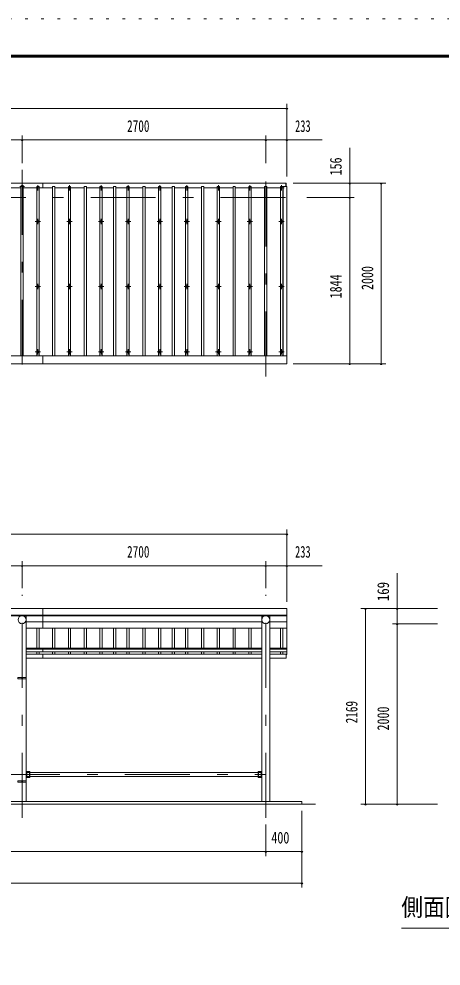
# Model space of a CAD drawing. Units: millimetres, scale not verified, with parts at other scales. Extents: x -25848 to 25858, y -10500 to 10500.
# Drawn here: x 5451 to 10128, y 0 to 10500 of the extents above; entities that cross this region are included whole.
import ezdxf
from ezdxf.enums import TextEntityAlignment as Align

# ---------------------------------------------------------------- set-up
doc = ezdxf.new("R2010")
doc.units = ezdxf.units.MM
doc.header["$LTSCALE"] = 60
doc.linetypes.add('USER3', pattern=[24, 12, -5, 2, -5])
doc.linetypes.add('USER4', pattern=[3, 0.5, -2.5])
for name, color, linetype, lineweight in [('0-2_1-05BOLD', 7, 'Continuous', 18), ('0-3_1-25CENTER', 3, 'USER3', 18), ('0-4_1-45THIN', 4, 'Continuous', 18), ('0-5_1-55DIM', 3, 'Continuous', 18), ('0-C_F-F1PAPER', 5, 'Continuous', 18), ('0-D_F-E_J_ADD', 5, 'USER4', 18)]:
    doc.layers.add(name, color=color, linetype=linetype, lineweight=lineweight)
doc.styles.add('ＭＳ ゴシック', font='')
doc.styles.get('ＭＳ ゴシック').set_extended_font_data('MS Gothic')

msp = doc.modelspace()

# ---------------------------------------------------------------- linework, layer by layer
at = {"layer": '0-2_1-05BOLD'}
for p, q in [((5715.47, 8626.18), (5715.47, 8677.67)), ((8408.47, 8677.67), (8408.47, 8641.19)), ((8418.47, 6765.11), (-2247.53, 6765.11)), ((5715.47, 6677.67), (5715.47, 6765.11)), ((-2247.53, 3888.53), (8418.47, 3888.53)), ((5715.47, 3745.48), (5715.47, 3963.67)), ((8418.47, 3454.91), (8418.47, 3963.67)), ((8418.47, 3884.46), (-2247.53, 3884.46)), ((5530.02, 3884.46), (5530.02, 3200.67)), ((8140.92, 3814.97), (5530.02, 3814.97)), ((8140.92, 1824.67), (8140.92, 3884.46)), ((8230.02, 3884.46), (8230.02, 1824.67)), ((8230.02, 3814.97), (8418.47, 3814.97)), ((5530.02, 3745.48), (8140.92, 3745.48)), ((8418.47, 3745.48), (8230.02, 3745.48)), ((5530.02, 3523.86), (8140.92, 3523.86)), ((8140.92, 3513.43), (5530.02, 3513.43)), ((5530.02, 3483.82), (8140.92, 3483.82)), ((5715.47, 3483.82), (5715.47, 3523.86)), ((8230.02, 3523.86), (8418.47, 3523.86)), ((8418.47, 3513.43), (8230.02, 3513.43)), ((8230.02, 3483.82), (8418.47, 3483.82)), ((8140.92, 3457.49), (5530.02, 3457.49)), ((5530.02, 3412.49), (8140.92, 3412.49)), ((5715.47, 3412.49), (5715.47, 3457.49)), ((8413.47, 3454.91), (8418.47, 3454.91)), ((5482.42, 3184.67), (5482.42, 3200.67)), ((5488.52, 3192.67), (5482.42, 3192.67)), ((5488.52, 3200.67), (5488.52, 3184.67)), ((5530.02, 3184.67), (5530.02, 2053.27)), ((5570.02, 2157.67), (5530.02, 2157.67)), ((5566.82, 2091.67), (5566.82, 2157.67)), ((5570.02, 2157.67), (5570.02, 2091.67)), ((8100.92, 2146.02), (5570.02, 2146.02)), ((5570.02, 2103.32), (8100.92, 2103.32)), ((8104.12, 2091.67), (8104.12, 2157.67)), ((8104.12, 2103.32), (8132.97, 2103.32)), ((5482.42, 2053.27), (5482.42, 2037.27)), ((5488.52, 2045.27), (5482.42, 2045.27)), ((5488.52, 2037.27), (5488.52, 2053.27)), ((5570.02, 2091.67), (5530.02, 2091.67)), ((5530.02, 2037.27), (5530.02, 1824.67)), ((-2564.53, 1794.67), (8735.47, 1794.67)), ((8585.47, 1824.67), (8585.47, 1794.67))]:
    msp.add_line(p, q, dxfattribs=at)
for points in [[(-2247.53, 8641.19), (-2247.53, 6677.67), (8418.47, 6677.67), (8418.47, 8641.19), (8378.47, 8641.19), (8378.47, 6765.11)], [(8413.47, 8641.19), (8413.47, 8677.67), (-2242.53, 8677.67), (-2242.53, 8641.19)], [(8418.47, 3963.67), (-2247.53, 3963.67), (-2247.53, 3454.91), (-2242.53, 3454.91)], [(8230.02, 3412.49), (8413.47, 3412.49), (8413.47, 3457.49), (8230.02, 3457.49)], [(5566.82, 2146.02), (5537.97, 2146.02), (5537.97, 2103.32), (5566.82, 2103.32)], [(8140.92, 2157.67), (8100.92, 2157.67), (8100.92, 2091.67), (8140.92, 2091.67)], [(8132.97, 2103.32), (8132.97, 2146.02), (8104.12, 2146.02)], [(8585.47, 1824.67), (-2414.53, 1824.67), (-2414.53, 1794.67)]]:
    msp.add_lwpolyline(points, dxfattribs=at)
for points in [[(5531.62, 3200.67), (5531.62, 3184.67), (5439.32, 3184.67), (5439.32, 3200.67)], [(5531.62, 2053.27), (5439.32, 2053.27), (5439.32, 2037.27), (5531.62, 2037.27)]]:
    msp.add_lwpolyline(points, close=True, dxfattribs=at)
for centre, radius in [((5660.47, 8254.17), 10), ((6010.47, 8254.17), 10), ((6360.47, 8254.17), 10), ((6660.47, 8254.17), 10), ((7010.47, 8254.17), 10), ((7310.47, 8254.17), 10), ((7660.47, 8254.17), 10), ((8010.47, 8254.17), 10), ((8360.47, 8254.17), 10), ((5660.47, 7532.51), 10), ((6010.47, 7532.51), 10), ((6360.47, 7532.51), 10), ((6660.47, 7532.51), 10), ((7010.47, 7532.51), 10), ((7310.47, 7532.51), 10), ((7660.47, 7532.51), 10), ((8010.47, 7532.51), 10), ((8360.47, 7532.51), 10), ((5660.47, 6810.85), 10), ((6010.47, 6810.85), 10), ((6360.47, 6810.85), 10), ((6660.47, 6810.85), 10), ((7010.47, 6810.85), 10), ((7310.47, 6810.85), 10), ((7660.47, 6810.85), 10), ((8010.47, 6810.85), 10), ((8360.47, 6810.85), 10), ((5485.47, 3839.91), 44.55), ((8185.47, 3839.91), 44.55)]:
    msp.add_circle(centre, radius, dxfattribs=at)
for centre, radius, start, end in [((5485.47, 8642.67), 15, 326.44153, 213.55196), ((5660.47, 8616.22), 14.5, 46.39838, 133.60162), ((5660.47, 8637.22), 14.5, 226.3961, 313.6039), ((6010.47, 8616.22), 14.5, 46.39838, 133.60162), ((6010.47, 8637.22), 14.5, 226.3961, 313.6039), ((6360.47, 8616.22), 14.5, 46.39838, 133.60162), ((6360.47, 8637.22), 14.5, 226.3961, 313.6039), ((6660.47, 8616.22), 14.5, 46.39838, 133.60162), ((6660.47, 8637.22), 14.5, 226.3961, 313.6039), ((7010.47, 8616.22), 14.5, 46.39838, 133.60162), ((7010.47, 8637.22), 14.5, 226.3961, 313.6039), ((7310.47, 8616.22), 14.5, 46.39838, 133.60162), ((7310.47, 8637.22), 14.5, 226.3961, 313.6039), ((7660.47, 8616.22), 14.5, 46.39838, 133.60162), ((7660.47, 8637.22), 14.5, 226.3961, 313.6039), ((8010.47, 8616.22), 14.5, 46.39838, 133.60162), ((8010.47, 8637.22), 14.5, 226.3961, 313.6039), ((8360.47, 8616.22), 14.5, 46.39838, 133.60162), ((8360.47, 8637.22), 14.5, 226.3961, 313.6039), ((5485.47, 3839.22), 44.55, 180, 0), ((8185.47, 3839.22), 44.55, 180, 0)]:
    msp.add_arc(centre, radius, start, end, dxfattribs=at)
at = {"layer": '0-3_1-25CENTER'}
for p, q in [((5485.47, 8827.67), (5485.47, 6537.67)), ((8185.47, 6537.67), (8185.47, 8827.67)), ((5510.48, 8642.67), (5460.47, 8642.67)), ((5690.47, 8626.72), (5630.47, 8626.72)), ((5660.47, 8656.72), (5660.47, 8596.72)), ((5980.47, 8626.72), (6040.47, 8626.72)), ((6010.47, 8596.72), (6010.47, 8656.72)), ((6390.47, 8626.72), (6330.47, 8626.72)), ((6360.47, 8656.72), (6360.47, 8596.72)), ((6630.47, 8626.72), (6690.47, 8626.72)), ((6660.47, 8596.72), (6660.47, 8656.72)), ((7040.47, 8626.72), (6980.47, 8626.72)), ((7010.47, 8656.72), (7010.47, 8596.72)), ((7340.47, 8626.72), (7280.47, 8626.72)), ((7310.47, 8596.72), (7310.47, 8656.72)), ((7690.47, 8626.72), (7630.47, 8626.72)), ((7660.47, 8656.72), (7660.47, 8596.72)), ((8040.47, 8626.72), (7980.47, 8626.72)), ((8010.47, 8656.72), (8010.47, 8596.72)), ((8390.48, 8626.72), (8330.47, 8626.72)), ((8360.47, 8656.72), (8360.47, 8596.72)), ((-2394.53, 8521.68), (8565.47, 8521.68)), ((5690.47, 8254.17), (5630.47, 8254.17)), ((5660.47, 8284.17), (5660.47, 8224.17)), ((6040.47, 8254.17), (5980.47, 8254.17)), ((6010.47, 8284.17), (6010.47, 8224.17)), ((6390.47, 8254.17), (6330.47, 8254.17)), ((6360.47, 8224.17), (6360.47, 8284.17)), ((6690.47, 8254.17), (6630.47, 8254.17)), ((6660.47, 8284.17), (6660.47, 8224.17)), ((7040.47, 8254.17), (6980.47, 8254.17)), ((7010.47, 8284.17), (7010.47, 8224.17)), ((7340.47, 8254.17), (7280.47, 8254.17)), ((7310.47, 8224.17), (7310.47, 8284.17)), ((7690.47, 8254.17), (7630.47, 8254.17)), ((7660.47, 8284.17), (7660.47, 8224.17)), ((8040.47, 8254.17), (7980.47, 8254.17)), ((8010.47, 8284.17), (8010.47, 8224.17)), ((8390.48, 8254.17), (8330.47, 8254.17)), ((8360.47, 8224.17), (8360.47, 8284.17)), ((5660.47, 7502.51), (5660.47, 7562.51)), ((6010.47, 7562.51), (6010.47, 7502.51)), ((6360.47, 7502.51), (6360.47, 7562.51)), ((6660.47, 7562.51), (6660.47, 7502.51)), ((7010.47, 7502.51), (7010.47, 7562.51)), ((7310.47, 7562.51), (7310.47, 7502.51)), ((7660.47, 7502.51), (7660.47, 7562.51)), ((8010.47, 7562.51), (8010.47, 7502.51)), ((8360.47, 7562.51), (8360.47, 7502.51)), ((5630.47, 7532.51), (5690.47, 7532.51)), ((5980.47, 7532.51), (6040.47, 7532.51)), ((6390.47, 7532.51), (6330.47, 7532.51)), ((6630.47, 7532.51), (6690.47, 7532.51)), ((6980.47, 7532.51), (7040.47, 7532.51)), ((7280.47, 7532.51), (7340.47, 7532.51)), ((7630.47, 7532.51), (7690.47, 7532.51)), ((7980.47, 7532.51), (8040.47, 7532.51)), ((8330.47, 7532.51), (8390.48, 7532.51)), ((5660.47, 6840.85), (5660.47, 6780.85)), ((6010.47, 6780.85), (6010.47, 6840.85)), ((6360.47, 6840.85), (6360.47, 6780.85)), ((6660.47, 6780.85), (6660.47, 6840.85)), ((7010.47, 6840.85), (7010.47, 6780.85)), ((7310.47, 6780.85), (7310.47, 6840.85)), ((7660.47, 6840.85), (7660.47, 6780.85)), ((8010.47, 6840.85), (8010.47, 6780.85)), ((8360.47, 6840.85), (8360.47, 6780.85)), ((5690.47, 6810.85), (5630.47, 6810.85)), ((6040.47, 6810.85), (5980.47, 6810.85)), ((6390.47, 6810.85), (6330.47, 6810.85)), ((6630.47, 6810.85), (6690.47, 6810.85)), ((7040.47, 6810.85), (6980.47, 6810.85)), ((7340.47, 6810.85), (7280.47, 6810.85)), ((7690.47, 6810.85), (7630.47, 6810.85)), ((8040.47, 6810.85), (7980.47, 6810.85)), ((8390.48, 6810.85), (8330.47, 6810.85)), ((5485.47, 1644.67), (5485.47, 4114.67)), ((8185.47, 1644.67), (8185.47, 4114.67)), ((-2014.53, 2124.67), (8185.47, 2124.67))]:
    msp.add_line(p, q, dxfattribs=at)
at = {"layer": '0-4_1-45THIN'}
for p, q in [((5322.97, 8626.18), (5472.97, 8626.18)), ((5472.97, 8641.19), (5472.97, 6765.11)), ((5497.97, 8626.18), (5647.97, 8626.18)), ((5647.97, 8641.19), (5647.97, 6765.11)), ((5672.97, 8626.18), (5822.97, 8626.18)), ((5822.97, 8641.19), (5822.97, 6765.11)), ((5847.97, 8626.18), (5997.97, 8626.18)), ((5997.97, 8641.19), (5997.97, 6765.11)), ((6022.97, 8626.18), (6172.97, 8626.18)), ((6172.97, 8641.19), (6172.97, 6765.11)), ((6197.97, 8626.18), (6347.97, 8626.18)), ((6347.97, 8641.19), (6347.97, 6765.11)), ((6372.97, 8626.18), (6497.97, 8626.18)), ((6497.97, 8641.19), (6497.97, 6765.11)), ((6522.97, 8626.18), (6647.97, 8626.18)), ((6647.97, 8641.19), (6647.97, 6765.11)), ((6672.97, 8626.18), (6822.97, 8626.18)), ((6822.97, 8641.19), (6822.97, 6765.11)), ((6847.97, 8626.18), (6997.97, 8626.18)), ((6997.97, 8641.19), (6997.97, 6765.11)), ((7022.97, 8626.18), (7147.97, 8626.18)), ((7147.97, 8641.19), (7147.97, 6765.11)), ((7172.97, 8626.18), (7297.97, 8626.18)), ((7297.97, 8641.19), (7297.97, 6765.11)), ((7322.97, 8626.18), (7472.97, 8626.18)), ((7472.97, 8641.19), (7472.97, 6765.11)), ((7497.97, 8626.18), (7647.97, 8626.18)), ((7647.97, 8641.19), (7647.97, 6765.11)), ((7672.97, 8626.18), (7822.97, 8626.18)), ((7822.97, 8641.19), (7822.97, 6765.11)), ((7847.97, 8626.18), (7997.97, 8626.18)), ((7997.97, 8641.19), (7997.97, 6765.11)), ((8022.97, 8626.18), (8172.97, 8626.18)), ((8172.97, 8641.19), (8172.97, 6765.11)), ((8197.97, 8626.18), (8347.97, 8626.18)), ((8347.97, 6765.11), (8347.97, 8641.19)), ((8372.97, 8626.18), (8378.47, 8626.18)), ((5647.97, 3523.86), (5647.97, 3745.48)), ((5672.97, 3745.48), (5672.97, 3523.86)), ((5822.97, 3745.48), (5822.97, 3523.86)), ((5847.97, 3523.86), (5847.97, 3745.48)), ((5997.97, 3523.86), (5997.97, 3745.48)), ((6022.97, 3745.48), (6022.97, 3523.86)), ((6172.97, 3745.48), (6172.97, 3523.86)), ((6197.97, 3523.86), (6197.97, 3745.48)), ((6347.97, 3523.86), (6347.97, 3745.48)), ((6372.97, 3745.48), (6372.97, 3523.86)), ((6497.97, 3745.48), (6497.97, 3523.86)), ((6522.97, 3523.86), (6522.97, 3745.48)), ((6647.97, 3523.86), (6647.97, 3745.48)), ((6672.97, 3745.48), (6672.97, 3523.86)), ((6822.97, 3745.48), (6822.97, 3523.86)), ((6847.97, 3523.86), (6847.97, 3745.48)), ((6997.97, 3523.86), (6997.97, 3745.48)), ((7022.97, 3745.48), (7022.97, 3523.86)), ((7147.97, 3745.48), (7147.97, 3523.86)), ((7172.97, 3523.86), (7172.97, 3745.48)), ((7297.97, 3523.86), (7297.97, 3745.48)), ((7322.97, 3745.48), (7322.97, 3523.86)), ((7472.97, 3745.48), (7472.97, 3523.86)), ((7497.97, 3523.86), (7497.97, 3745.48)), ((7647.97, 3523.86), (7647.97, 3745.48)), ((7672.97, 3745.48), (7672.97, 3523.86)), ((7822.97, 3745.48), (7822.97, 3523.86)), ((7847.97, 3523.86), (7847.97, 3745.48)), ((7997.97, 3523.86), (7997.97, 3745.48)), ((8022.97, 3745.48), (8022.97, 3523.86)), ((8347.97, 3523.86), (8347.97, 3745.48)), ((8372.97, 3745.48), (8372.97, 3523.86)), ((5647.97, 3457.49), (5647.97, 3483.82)), ((5672.97, 3483.82), (5672.97, 3457.49)), ((5822.97, 3483.82), (5822.97, 3457.49)), ((5847.97, 3457.49), (5847.97, 3483.82)), ((5997.97, 3457.49), (5997.97, 3483.82)), ((6022.97, 3483.82), (6022.97, 3457.49)), ((6172.97, 3483.82), (6172.97, 3457.49)), ((6197.97, 3457.49), (6197.97, 3483.82)), ((6347.97, 3457.49), (6347.97, 3483.82)), ((6372.97, 3483.82), (6372.97, 3457.49)), ((6497.97, 3483.82), (6497.97, 3457.49)), ((6522.97, 3457.49), (6522.97, 3483.82)), ((6647.97, 3457.49), (6647.97, 3483.82)), ((6672.97, 3483.82), (6672.97, 3457.49)), ((6822.97, 3483.82), (6822.97, 3457.49)), ((6847.97, 3457.49), (6847.97, 3483.82)), ((6997.97, 3457.49), (6997.97, 3483.82)), ((7022.97, 3483.82), (7022.97, 3457.49)), ((7147.97, 3483.82), (7147.97, 3457.49)), ((7172.97, 3457.49), (7172.97, 3483.82)), ((7297.97, 3457.49), (7297.97, 3483.82)), ((7322.97, 3483.82), (7322.97, 3457.49)), ((7472.97, 3483.82), (7472.97, 3457.49)), ((7497.97, 3457.49), (7497.97, 3483.82)), ((7647.97, 3457.49), (7647.97, 3483.82)), ((7672.97, 3483.82), (7672.97, 3457.49)), ((7822.97, 3483.82), (7822.97, 3457.49)), ((7847.97, 3457.49), (7847.97, 3483.82)), ((7997.97, 3457.49), (7997.97, 3483.82)), ((8022.97, 3483.82), (8022.97, 3457.49)), ((8347.97, 3483.82), (8347.97, 3457.49)), ((8372.97, 3457.49), (8372.97, 3483.82))]:
    msp.add_line(p, q, dxfattribs=at)
for points in [[(5497.97, 6765.11), (5497.97, 8641.19), (5472.97, 8641.19)], [(5672.97, 6765.11), (5672.97, 8641.19), (5647.97, 8641.19)], [(5847.97, 6765.11), (5847.97, 8641.19), (5822.97, 8641.19)], [(6022.97, 6765.11), (6022.97, 8641.19), (5997.97, 8641.19)], [(6197.97, 6765.11), (6197.97, 8641.19), (6172.97, 8641.19)], [(6372.97, 6765.11), (6372.97, 8641.19), (6347.97, 8641.19)], [(6522.97, 6765.11), (6522.97, 8641.19), (6497.97, 8641.19)], [(6672.97, 6765.11), (6672.97, 8641.19), (6647.97, 8641.19)], [(6847.97, 6765.11), (6847.97, 8641.19), (6822.97, 8641.19)], [(7022.97, 6765.11), (7022.97, 8641.19), (6997.97, 8641.19)], [(7172.97, 6765.11), (7172.97, 8641.19), (7147.97, 8641.19)], [(7322.97, 6765.11), (7322.97, 8641.19), (7297.97, 8641.19)], [(7497.97, 6765.11), (7497.97, 8641.19), (7472.97, 8641.19)], [(7672.97, 6765.11), (7672.97, 8641.19), (7647.97, 8641.19)], [(7847.97, 6765.11), (7847.97, 8641.19), (7822.97, 8641.19)], [(8022.97, 6765.11), (8022.97, 8641.19), (7997.97, 8641.19)], [(8197.97, 6765.11), (8197.97, 8641.19), (8172.97, 8641.19)], [(8347.97, 8641.19), (8372.97, 8641.19), (8372.97, 6765.11)]]:
    msp.add_lwpolyline(points, dxfattribs=at)
at = {"layer": '0-5_1-55DIM'}
for p, q in [((8418.47, 9558.67), (8418.47, 8752.68)), ((-2247.53, 9508.67), (8418.47, 9508.67)), ((8428.47, 9508.67), (8408.47, 9508.67)), ((-2640.03, 9158.67), (8810.97, 9158.67)), ((5495.47, 9158.67), (5475.47, 9158.67)), ((5485.47, 8902.68), (5485.47, 9208.67)), ((8195.47, 9158.67), (8175.47, 9158.67)), ((8185.47, 8902.68), (8185.47, 9208.67)), ((8428.47, 9158.67), (8408.47, 9158.67)), ((9115.47, 9070.17), (9115.47, 6677.67)), ((8490.47, 8677.67), (9515.47, 8677.67)), ((9125.47, 8677.67), (9105.47, 8677.67)), ((9475.47, 8677.67), (9455.47, 8677.67)), ((9465.47, 8677.67), (9465.47, 6677.67)), ((8640.47, 8521.68), (9165.47, 8521.68)), ((9125.47, 8521.67), (9105.47, 8521.67)), ((9515.47, 6677.67), (8490.47, 6677.67)), ((9125.47, 6677.67), (9105.47, 6677.67)), ((9475.47, 6677.67), (9455.47, 6677.67)), ((8418.47, 4039.67), (8418.47, 4838.67)), ((8418.47, 4788.67), (-2247.53, 4788.67)), ((8428.47, 4788.67), (8408.47, 4788.67)), ((8810.97, 4438.67), (-2640.03, 4438.67)), ((5495.47, 4438.67), (5475.47, 4438.67)), ((5485.47, 4189.67), (5485.47, 4488.67)), ((8195.47, 4438.67), (8175.47, 4438.67)), ((8185.47, 4189.67), (8185.47, 4488.67)), ((8428.47, 4438.67), (8408.47, 4438.67)), ((9640.47, 4356.17), (9640.47, 1794.67)), ((9240.47, 3963.67), (10090.47, 3963.67)), ((9300.47, 3963.67), (9280.47, 3963.67)), ((9290.47, 1794.67), (9290.47, 3963.67)), ((9290.47, 1794.67), (9290.47, 3963.67)), ((9650.47, 3963.67), (9630.47, 3963.67)), ((9640.47, 3794.67), (9640.47, 3963.67)), ((10090.47, 3794.67), (9590.47, 3794.67)), ((9650.47, 3794.67), (9630.47, 3794.67)), ((9640.47, 1794.67), (9640.47, 3794.67)), ((10090.47, 1794.67), (9240.47, 1794.67)), ((9300.47, 1794.67), (9280.47, 1794.67)), ((9650.47, 1794.67), (9630.47, 1794.67)), ((8585.47, 1719.67), (8585.47, 869.67)), ((8185.47, 1219.67), (8185.47, 1569.67)), ((-2414.53, 1269.67), (8585.47, 1269.67)), ((8195.47, 1269.67), (8175.47, 1269.67)), ((8595.47, 1269.67), (8575.47, 1269.67)), ((8585.47, 919.67), (-2414.53, 919.67)), ((8595.47, 919.67), (8575.47, 919.67)), ((9687.97, 419.67), (12687.96, 419.67))]:
    msp.add_line(p, q, dxfattribs=at)
for centre in [(8418.47, 9508.67), (5485.47, 9158.67), (8185.47, 9158.67), (8418.47, 9158.67), (9115.47, 8677.67), (9465.47, 8677.67), (9115.47, 8521.67), (9115.47, 6677.67), (9465.47, 6677.67), (8418.47, 4788.67), (5485.47, 4438.67), (8185.47, 4438.67), (8418.47, 4438.67), (9290.47, 3963.67), (9640.47, 3963.67), (9640.47, 3794.67), (9290.47, 1794.67), (9640.47, 1794.67), (8185.47, 1269.67), (8585.47, 1269.67), (8585.47, 919.67)]:
    msp.add_arc(centre, 10, 180, 0, dxfattribs=at)
at = {"layer": '0-C_F-F1PAPER'}
for points in [[(25357.81, -10000), (25357.81, 10100), (-3342.19, 10100), (-3342.19, -10000)], [(25355.3, -9997.5), (25355.3, 10097.5), (-3339.69, 10097.5), (-3339.69, -9997.5)], [(25352.81, -9995), (-3337.19, -9995), (-3337.19, 10095), (25352.81, 10095)], [(25350.31, -9992.5), (25350.31, 10092.5), (-3334.69, 10092.5), (-3334.69, -9992.5)], [(25347.81, -9990), (-3332.19, -9990), (-3332.19, 10090), (25347.81, 10090)], [(25345.31, -9987.5), (25345.31, 10087.5), (-3329.69, 10087.5), (-3329.69, -9987.5)], [(25342.8, -9985), (-3327.19, -9985), (-3327.19, 10085), (25342.8, 10085)], [(25340.31, -9982.5), (25340.31, 10082.5), (-3324.69, 10082.5), (-3324.69, -9982.5)], [(25337.81, -9980), (25337.81, 10080), (-3322.19, 10080), (-3322.19, -9980)], [(25335.31, -9977.5), (25335.31, 10077.5), (-3319.69, 10077.5), (-3319.69, -9977.5)], [(25332.81, -9975), (-3317.19, -9975), (-3317.19, 10075), (25332.81, 10075)]]:
    msp.add_lwpolyline(points, close=True, dxfattribs=at)
at = {"layer": '0-D_F-E_J_ADD'}
msp.add_lwpolyline([(25857.81, -10500), (-3842.19, -10500), (-3842.19, 10500), (25857.81, 10500)], close=True, dxfattribs=at)

# ---------------------------------------------------------------- texts
at = {"layer": '0-5_1-55DIM', "color": 7, "style": 'ＭＳ ゴシック'}
for s, height, width, p in [('2700', 130.2, 0.7, (6648.87, 9208.67)), ('233', 130.2, 0.65, (8510.29, 9208.67)), ('2700', 130.2, 0.7, (6648.87, 4488.67)), ('233', 130.2, 0.65, (8510.3, 4488.67)), ('400', 130.2, 0.75, (8247.85, 1319.67)), ('側面図\u3000Ｓ＝１／５０', 195.4, 0.9, (9687.97, 496.31))]:
    msp.add_text(s, height=height, dxfattribs=dict(at, width=width)).set_placement(p, align=Align.BOTTOM_LEFT)
for s, width, p in [('156', 0.75, (9065.47, 8765.03)), ('2000', 0.75, (9415.47, 7494.64)), ('1844', 0.75, (9065.47, 7402.12)), ('169', 0.8, (9590.47, 4045.84)), ('2169', 0.7, (9240.47, 2690.79)), ('2000', 0.75, (9590.47, 2611.64))]:
    msp.add_text(s, height=130.2, rotation=90, dxfattribs=dict(at, width=width)).set_placement(p, align=Align.BOTTOM_LEFT)

doc.saveas('drawing.dxf')
